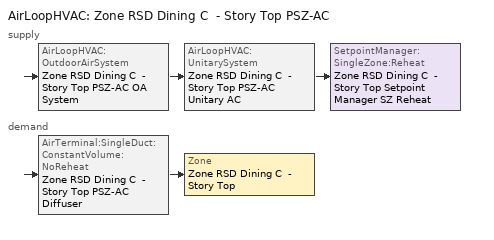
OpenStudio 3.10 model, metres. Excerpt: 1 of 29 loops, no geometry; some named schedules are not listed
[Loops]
AirLoopHVAC 'Zone RSD Dining C  - Story Top PSZ-AC'
 supply: AirLoopHVAC:OutdoorAirSystem 'Zone RSD Dining C  - Story Top PSZ-AC OA System' > AirLoopHVAC:UnitarySystem 'Zone RSD Dining C  - Story Top PSZ-AC Unitary AC' > SetpointManager:SingleZone:Reheat 'Zone RSD Dining C  - Story Top Setpoint Manager SZ Reheat'
 demand: AirTerminal:SingleDuct:ConstantVolume:NoReheat 'Zone RSD Dining C  - Story Top PSZ-AC Diffuser' > Zone 'Zone RSD Dining C  - Story Top'
[Sizing:Zone]
Zone RSD Dining C  - Story Top: Zone Cooling Design Supply Air Temperature Input Method=SupplyAirTemperature; Zone Cooling Design Supply Air Temperature {C}=12.7778; Zone Cooling Design Supply Air Temperature Difference {deltaC}=11.11; Zone Heating Design Supply Air Temperature Input Method=SupplyAirTemperature; Zone Heating Design Supply Air Temperature {C}=50; Zone Heating Design Supply Air Temperature Difference {deltaC}=11.11; Zone Cooling Design Supply Air Humidity Ratio {kg-H2O/kg-air}=0.0085; Zone Heating Design Supply Air Humidity Ratio {kg-H2O/kg-air}=0.008; Cooling Design Air Flow Method=DesignDay; Heating Design Air Flow Method=DesignDay; Account for Dedicated Outdoor Air System=No; Dedicated Outdoor Air System Control Strategy=NeutralSupplyAir; Dedicated Outdoor Air Low Setpoint Temperature for Design {C}=autosize; Dedicated Outdoor Air High Setpoint Temperature for Design {C}=autosize; Zone Load Sizing Method=Sensible Load Only No Latent Load; Zone Latent Cooling Design Supply Air Humidity Ratio Input Method=HumidityRatioDifference; Zone Cooling Design Supply Air Humidity Ratio Difference {kgWater/kgDryAir}=0.005; Zone Latent Heating Design Supply Air Humidity Ratio Input Method=HumidityRatioDifference; Zone Humidification Design Supply Air Humidity Ratio Difference {kgWater/kgDryAir}=0.005; Sizing Option=Coincident
[Zone equipment]
Zone RSD Dining C  - Story Top: Zone RSD Dining C  - Story Top PSZ-AC Diffuser
[AirLoopHVAC]
Zone RSD Dining C  - Story Top PSZ-AC: Availability Schedule=Always On Discrete; Design Supply Air Flow Rate {m3/s}=1.66634; Design Return Air Flow Fraction of Supply Air Flow=1
[Sizing:System]
Zone RSD Dining C  - Story Top PSZ-AC: Type of Load to Size On=Sensible; Design Outdoor Air Flow Rate {m3/s}=1.66634; Central Heating Maximum System Air Flow Ratio=1; Preheat Design Temperature {C}=7.22222; Preheat Design Humidity Ratio {kg-H2O/kg-Air}=0.008; Precool Design Temperature {C}=12.7778; Precool Design Humidity Ratio {kg-H2O/kg-Air}=0.008; Central Cooling Design Supply Air Temperature {C}=12.7778; Central Heating Design Supply Air Temperature {C}=50; Sizing Option=Coincident; 100% Outdoor Air in Cooling=No; 100% Outdoor Air in Heating=No; Central Cooling Design Supply Air Humidity Ratio {kg-H2O/kg-Air}=0.0085; Central Heating Design Supply Air Humidity Ratio {kg-H2O/kg-Air}=0.008; Cooling Design Air Flow Method=DesignDay; Heating Design Air Flow Method=DesignDay; System Outdoor Air Method=ZoneSum; Zone Maximum Outdoor Air Fraction=1; Cooling Supply Air Flow Rate Per Floor Area {m3/s-m2}=0.00996765; Cooling Fraction of Autosized Cooling Supply Air Flow Rate=1; Cooling Supply Air Flow Rate Per Unit Cooling Capacity {m3/s-W}=3.94755e-05; Heating Supply Air Flow Rate Per Floor Area {m3/s-m2}=0.00996765; Heating Fraction of Autosized Heating Supply Air Flow Rate=1; Heating Fraction of Autosized Cooling Supply Air Flow Rate=1; Heating Supply Air Flow Rate Per Unit Heating Capacity {m3/s-W}=3.15882e-05; Cooling Design Capacity Method=CoolingDesignCapacity; Cooling Design Capacity {W}=28997.4; Cooling Design Capacity Per Floor Area {W/m2}=234.7; Fraction of Autosized Cooling Design Capacity=1; Heating Design Capacity Method=HeatingDesignCapacity; Heating Design Capacity {W}=37120.45; Heating Design Capacity Per Floor Area {W/m2}=157; Fraction of Autosized Heating Design Capacity=1; Central Cooling Capacity Control Method=OnOff; Occupant Diversity=1
[SetpointManager:SingleZone:Reheat]
Zone RSD Dining C  - Story Top Setpoint Manager SZ Reheat: Minimum Supply Air Temperature {C}=12.7778; Maximum Supply Air Temperature {C}=50; Control Zone=Zone RSD Dining C  - Story Top; Setpoint Node or NodeList=Zone RSD Dining C  - Story Top PSZ-AC Supply Outlet Node
[Coil:Heating:Gas]
Zone RSD Dining C  - Story Top PSZ-AC Gas Htg Coil: Availability Schedule=Always On Discrete; Gas Burner Efficiency=0.8; Nominal Capacity {W}=75085.4; On Cycle Parasitic Electric Load {W}=0; Off Cycle Parasitic Gas Load {W}=0
[Coil:Heating:Electric]
Zone RSD Dining C  - Story Top PSZ-AC No Heat: Availability Schedule=Always Off Discrete; Efficiency=1; Nominal Capacity {W}=0
[Coil:Cooling:DX:SingleSpeed]
Zone RSD Dining C  - Story Top PSZ-AC 1spd DX AC Clg Coil 106kBtu/hr 9.7SEER 108kBtu/hr 13.0SEER: Availability Schedule=Always On Discrete; Rated Total Cooling Capacity {W}=36849.1; Rated Sensible Heat Ratio=0.739213; Rated COP {W/W}=3.91157; Rated Air Flow Rate {m3/s}=1.66634; Rated Evaporator Fan Power Per Volume Flow Rate 2017 {W/(m3/s)}=773.3; Rated Evaporator Fan Power Per Volume Flow Rate 2023 {W/(m3/s)}=934.4; Total Cooling Capacity Function of Temperature Curve=SpltAC1Sp_ClCap_fT; Total Cooling Capacity Function of Flow Fraction Curve=DXCOOL-NECB2011-REF-CAPFFLOW; Energy Input Ratio Function of Temperature Curve=SpltAC1Sp_EIR_fT; Energy Input Ratio Function of Flow Fraction Curve=DXCOOL-NECB2011-REF-COOLEIRFFLOW; Part Load Fraction Correlation Curve=DXCOOL-NECB2011-REF-COOLPLFFPLR; Minimum Outdoor Dry-Bulb Temperature for Compressor Operation {C}=-25; Nominal Time for Condensate Removal to Begin {s}=0; Ratio of Initial Moisture Evaporation Rate and Steady State Latent Capacity=0; Maximum Cycling Rate {cycles/hr}=0; Latent Capacity Time Constant {s}=0; Condenser Type=AirCooled; Evaporative Condenser Effectiveness=0.9; Evaporative Condenser Air Flow Rate {m3/s}=autosize; Evaporative Condenser Pump Rated Power Consumption {W}=autosize; Crankcase Heater Capacity {W}=0; Maximum Outdoor Dry-Bulb Temperature for Crankcase Heater Operation {C}=10; Basin Heater Capacity {W/K}=0; Basin Heater Setpoint Temperature {C}=2
[Fan:OnOff]
Zone RSD Dining C  - Story Top PSZ-AC Fan: Availability Schedule=Always On Discrete; Fan Total Efficiency=0.56875; Pressure Rise {Pa}=622.722; Maximum Flow Rate {m3/s}=1.66634; Motor Efficiency=0.875; Motor In Airstream Fraction=1; Fan Power Ratio Function of Speed Ratio Curve=Fan On Off Power Curve 24; Fan Efficiency Ratio Function of Speed Ratio Curve=Fan On Off Efficiency Curve 24
[AirLoopHVAC:UnitarySystem]
Zone RSD Dining C  - Story Top PSZ-AC Unitary AC: Control Type=Load; Controlling Zone or Thermostat Location=Zone RSD Dining C  - Story Top; Dehumidification Control Type=None; Availability Schedule=Outage Availability Schedule; Supply Fan=Zone RSD Dining C  - Story Top PSZ-AC Fan; Fan Placement=DrawThrough; Supply Air Fan Operating Mode Schedule=Always On Discrete; Heating Coil=Zone RSD Dining C  - Story Top PSZ-AC Gas Htg Coil; DX Heating Coil Sizing Ratio=1; Cooling Coil=Zone RSD Dining C  - Story Top PSZ-AC 1spd DX AC Clg Coil 106kBtu/hr 9.7SEER 108kBtu/hr 13.0SEER; Use DOAS DX Cooling Coil=No; DOAS DX Cooling Coil Leaving Minimum Air Temperature {C}=2; Latent Load Control=SensibleOnlyLoadControl; Supplemental Heating Coil=Zone RSD Dining C  - Story Top PSZ-AC No Heat; Supply Air Flow Rate Method During Cooling Operation=SupplyAirFlowRate; Supply Air Flow Rate During Cooling Operation {m3/s}=1.66634; Supply Air Flow Rate Method During Heating Operation=SupplyAirFlowRate; Supply Air Flow Rate During Heating Operation {m3/s}=1.66634; Supply Air Flow Rate Method When No Cooling or Heating is Required=None; No Load Supply Air Flow Rate Control Set To Low Speed=Yes; Maximum Supply Air Temperature {C}=50; Maximum Outdoor Dry-Bulb Temperature for Supplemental Heater Operation {C}=21; Ancilliary On-Cycle Electric Power {W}=0; Ancilliary Off-Cycle Electric Power {W}=0
[Controller:OutdoorAir]
Zone RSD Dining C  - Story Top PSZ-AC OA System Controller: Minimum Outdoor Air Flow Rate {m3/s}=0; Maximum Outdoor Air Flow Rate {m3/s}=1.66634; Economizer Control Type=NoEconomizer; Economizer Control Action Type=ModulateFlow; Economizer Maximum Limit Dry-Bulb Temperature {C}=28; Economizer Maximum Limit Enthalpy {J/kg}=64000; Lockout Type=LockoutWithCompressor; Minimum Limit Type=FixedMinimum; Minimum Outdoor Air Schedule=Zone RSD Dining C  - Story Top PSZ-AC_night_ventcycle_schedule; Controller Mechanical Ventilation=Controller Mechanical Ventilation 25; High Humidity Control=No; High Humidity Outdoor Air Flow Ratio=1; Control High Indoor Humidity Based on Outdoor Humidity Ratio=Yes; Heat Recovery Bypass Control Type=BypassWhenWithinEconomizerLimits; Economizer Operation Staging=InterlockedWithMechanicalCooling
[Controller:MechanicalVentilation]
Controller Mechanical Ventilation 25: Availability Schedule=Always On Discrete; Demand Controlled Ventilation=Yes
[AirLoopHVAC:OutdoorAirSystem]
Zone RSD Dining C  - Story Top PSZ-AC OA System: Controller=Zone RSD Dining C  - Story Top PSZ-AC OA System Controller
[AirTerminal:SingleDuct:ConstantVolume:NoReheat]
Zone RSD Dining C  - Story Top PSZ-AC Diffuser: Availability Schedule=Always On Discrete; Maximum Air Flow Rate {m3/s}=1.66634
[Schedule:Constant]
Name | Value
Always On Discrete; Zone RSD Dining C  - Story Top PSZ-AC_night_ventcycle_schedule | 1
Always Off Discrete | 0
[Curve:Exponent]
Fan On Off Power Curve 24: Coefficient1 Constant=1; Coefficient2 Constant=0; Coefficient3 Constant=0; Minimum Value of x=0; Maximum Value of x=1
[Curve:Cubic] Maximum Value of x=1
Name | Coefficient1 Constant | Coefficient2 x | Coefficient3 x**2 | Coefficient4 x**3 | Minimum Value of x
Fan On Off Efficiency Curve 24 | 1 | 0 | 0 | 0 | 0
DXCOOL-NECB2011-REF-COOLPLFFPLR | 0.0277 | 4.9151 | -8.184 | 4.2702 | 0.7
[Curve:Biquadratic] Minimum Value of x=7.22222; Maximum Value of x=29.44444; Minimum Value of y=-23.333; Maximum Value of y=46.11111
Name | Coefficient1 Constant | Coefficient2 x | Coefficient3 x**2 | Coefficient4 y | Coefficient5 y**2 | Coefficient6 x*y
SpltAC1Sp_ClCap_fT | 0.67916 | 0.016938 | 0.00069336 | 0.0045576 | -8.42e-05 | -0.00047628
SpltAC1Sp_EIR_fT | 0.739046 | -0.00778968 | 0.000128304 | -0.00027 | 0.0006642 | -0.000648
[Curve:Quadratic] Coefficient1 Constant=1; Coefficient2 x=0; Coefficient3 x**2=0; Minimum Value of x=0; Maximum Value of x=1
DXCOOL-NECB2011-REF-CAPFFLOW; DXCOOL-NECB2011-REF-COOLEIRFFLOW
